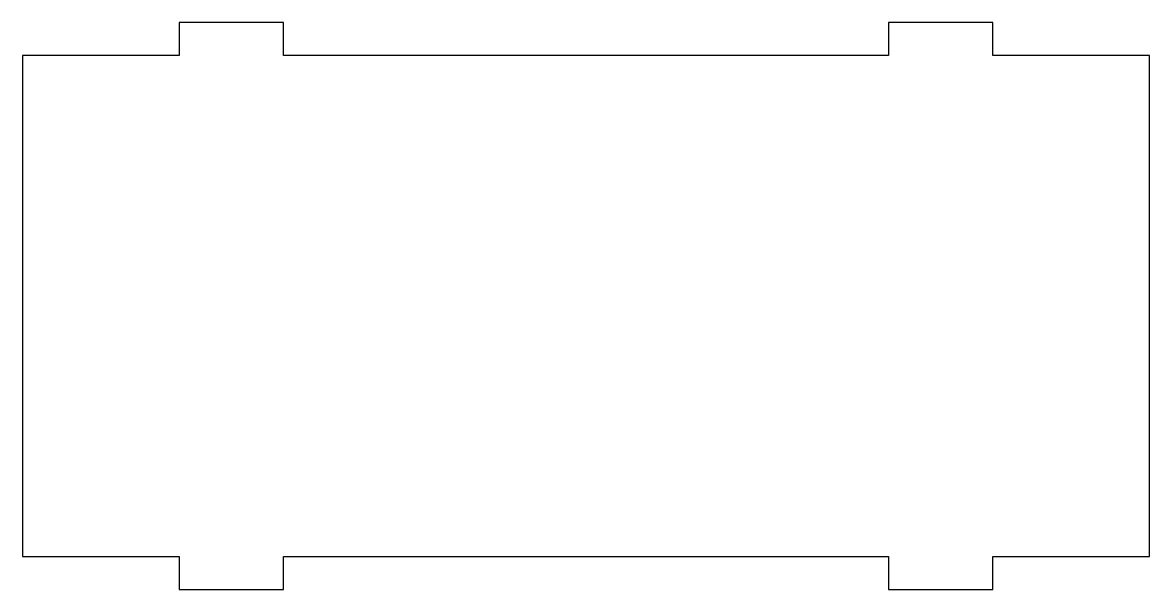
# Model space of a CAD drawing. Header units: millimetres. Extents: x 0 to 108, y 0 to 54.
import ezdxf

# ---------------------------------------------------------------- set-up
doc = ezdxf.new("R2010")
doc.units = ezdxf.units.MM

msp = doc.modelspace()

# ---------------------------------------------------------------- linework, layer by layer
at = {"layer": 'CUT'}
for p, q in [((25, 54.375), (15, 54.375)), ((15, 54.375), (15, 51.2)), ((25, 51.2), (25, 54.375)), ((93, 54.375), (83, 54.375)), ((83, 54.375), (83, 51.2)), ((93, 51.2), (93, 54.375)), ((15, 51.2), (0, 51.2)), ((0, 51.2), (0, 3.175)), ((83, 51.2), (25, 51.2)), ((108, 51.2), (93, 51.2)), ((108, 3.175), (108, 51.2)), ((0, 3.175), (15, 3.175)), ((15, 3.175), (15, 0)), ((25, 0), (25, 3.175)), ((25, 3.175), (83, 3.175)), ((83, 3.175), (83, 0)), ((93, 0), (93, 3.175)), ((93, 3.175), (108, 3.175)), ((15, 0), (25, 0)), ((83, 0), (93, 0))]:
    msp.add_line(p, q, dxfattribs=at)

doc.saveas('drawing.dxf')
